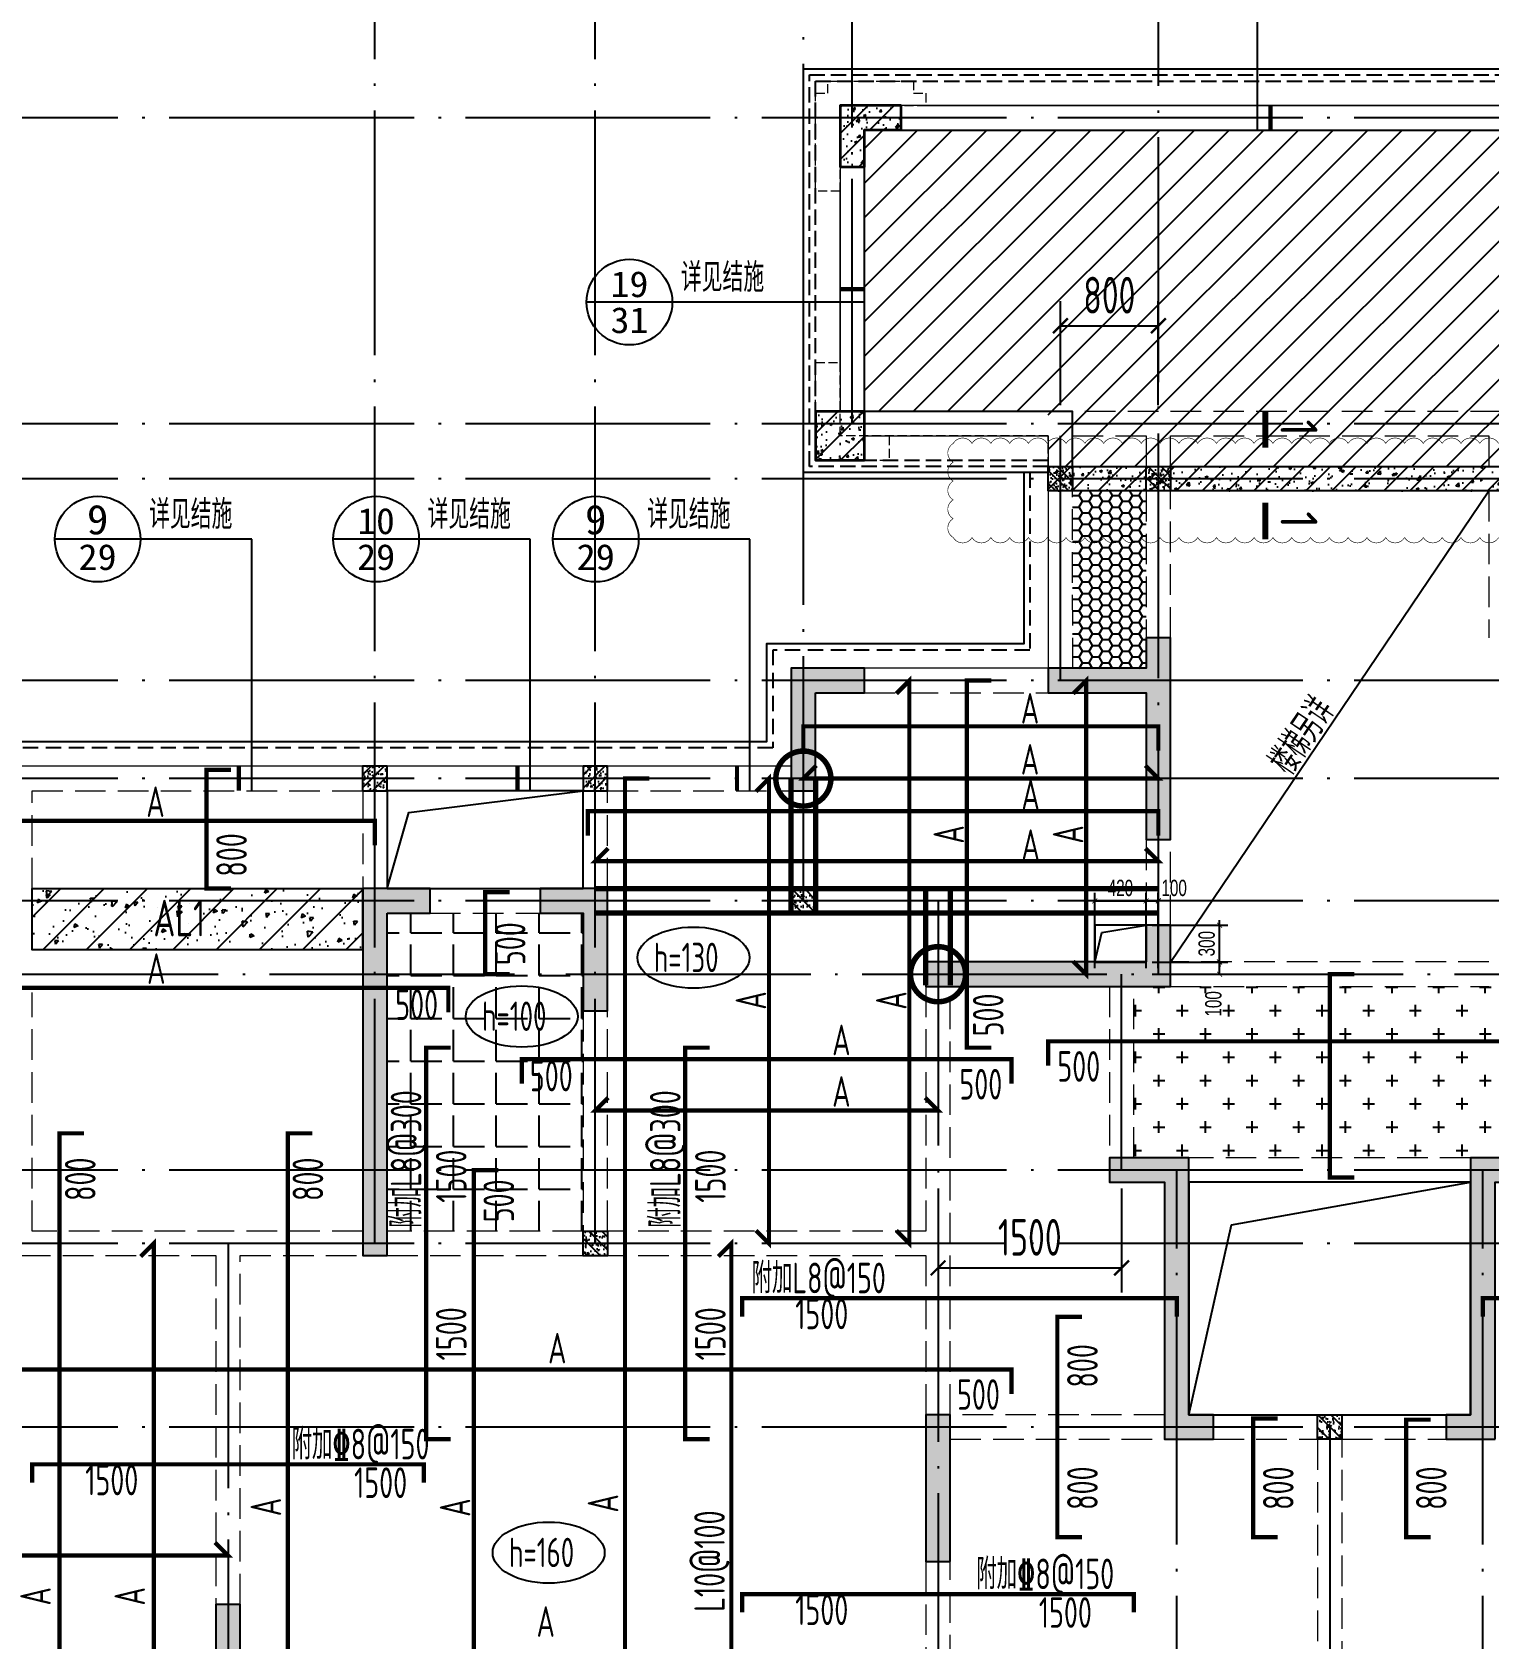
# Model space of a CAD drawing. Extents: x -668857 to 143095, y -247466 to 228182.
# Drawn here: x -212830 to -200930, y 131862 to 144994 of the extents above; entities that cross this region are included whole.
import ezdxf
from ezdxf.enums import TextEntityAlignment as Align

# ---------------------------------------------------------------- set-up
doc = ezdxf.new("R2010")
doc.units = 0
doc.header["$LTSCALE"] = 1000
for name, pattern in [('__DASH', [0.35, 0.25, -0.1]), ('DASH', [0.35, 0.25, -0.1]), ('DOTE', [2.42, 2, -0.2, 0.02, -0.2]), ('HIDDEN', [0.375, 0.25, -0.125])]:
    doc.linetypes.add(name, pattern=pattern)
doc.layers.get('0').update_dxf_attribs({"linetype": 'CONTINUOUS'})
doc.layers.get('DEFPOINTS').update_dxf_attribs({"linetype": 'CONTINUOUS'})
doc.layers.add('+公共字体', color=7, linetype='CONTINUOUS', lineweight=20)
doc.layers.add('平面-看线', color=45, linetype='CONTINUOUS', lineweight=15)
for name, color, linetype in [('A-DOTE', 10, 'DOTE'), ('BEAM', 4, 'DASH'), ('DIM_IDEN', 67, 'CONTINUOUS'), ('HATCH', 8, 'CONTINUOUS'), ('PUB_TEXT', 2, 'CONTINUOUS'), ('ROOF', 183, 'CONTINUOUS'), ('S-B板填充', 251, 'CONTINUOUS'), ('S-B板标注', 3, 'CONTINUOUS'), ('S-B板配筋', 6, 'CONTINUOUS'), ('S-B板配筋号', 7, 'CONTINUOUS'), ('S-B表格', 2, 'CONTINUOUS'), ('S-C承台编号', 6, 'CONTINUOUS'), ('S-D洞口', 4, 'CONTINUOUS'), ('S-D洞口标注', 3, 'CONTINUOUS'), ('S-L主梁线', 4, 'DASH'), ('S-Q墙填充', 252, 'CONTINUOUS'), ('S-Q墙实线', 6, 'CONTINUOUS'), ('S-Q墙标注', 3, 'CONTINUOUS'), ('S-Z柱填充', 252, 'CONTINUOUS'), ('S-Z柱实线', 6, 'CONTINUOUS'), ('S-板正筋', 2, 'CONTINUOUS'), ('S-构造柱', 212, 'CONTINUOUS'), ('TEXT', 2, 'CONTINUOUS'), ('THICK', 6, 'CONTINUOUS'), ('水平筋标注', 7, 'CONTINUOUS'), ('看线', 251, 'CONTINUOUS')]:
    doc.layers.add(name, color=color, linetype=linetype)
doc.layers.add('审图修改', color=2, linetype='CONTINUOUS', plot=False)
doc.layers.add('配箍校核', color=34, linetype='CONTINUOUS', plot=False)
doc.styles.add('_TCH_AXIS', font='COMPLEX', dxfattribs={"bigfont": 'GBCBIG'})
doc.styles.add('_TCH_LABEL', font='simhei.ttf')
doc.styles.add('TSSD_Label', font='Tssdeng.shx', dxfattribs={"width": 0.7, "bigfont": 'hztxt.shx'})
doc.styles.add('TSSD_REIN', font='tssdeng.shx', dxfattribs={"width": 0.7, "height": 300, "bigfont": 'tssdchn.shx'})
doc.styles.add('结构文字', font='zstxt.shx', dxfattribs={"width": 0.7, "bigfont": 'zshz.shx'})
doc.dimstyles.new('STRUCK', dxfattribs={"dimtxt": 400, "dimasz": 121, "dimexe": 200, "dimexo": 150, "dimgap": 115, "dimtad": 1, "dimdec": 0, "dimdsep": 46, "dimtxsty": '结构文字', "dimblk": 'ARCHTICK', "dimcen": 400, "dimclrd": 3, "dimclre": 3, "dimclrt": 7, "dimadec": 0, "dimazin": 0, "dimtfac": 1, "dimtdec": 0, "dimtix": 1, "dimtmove": 2, "dimatfit": 3, "dimldrblk": '_DIMX', "dimfxl": 0, "dimtolj": 1, "dimtzin": 0, "dimarcsym": 0})
doc.dimstyles.new('STRUCK30', dxfattribs={"dimscale": 0.33333, "dimtxt": 400, "dimasz": 121, "dimexe": 200, "dimexo": 150, "dimgap": 115, "dimtad": 1, "dimdec": 0, "dimdsep": 46, "dimtxsty": '结构文字', "dimblk": 'ARCHTICK', "dimcen": 400, "dimclrd": 3, "dimclre": 3, "dimclrt": 7, "dimadec": 0, "dimazin": 0, "dimtfac": 1, "dimtdec": 0, "dimtix": 1, "dimtmove": 2, "dimatfit": 3, "dimldrblk": '_DIMX', "dimfxl": 0, "dimtolj": 1, "dimtzin": 0, "dimarcsym": 0})

# ---------------------------------------------------------------- blocks, each defined once
blk = doc.blocks.new('20210726.16350016')
at = {"layer": 'A-DOTE'}
for p, q in [((9300, 10900), (9300, 21100)), ((11100, 10900), (11100, 21100)), ((12800, 13700), (12800, 21100)), ((13200, 17600), (13200, 21100)), ((15700, 13100.3), (15700, 21100)), ((55600, 20100), (3600, 20100)), ((55600, 17600), (3600, 17600)), ((14900, 15500), (14900, 17600)), ((55600, 17150), (3600, 17150)), ((55600, 15500), (3600, 15500)), ((55600, 14700), (3600, 14700)), ((55600, 13700), (3600, 13700)), ((13900.2, 13700), (13900, 3600)), ((3600, 13100.3), (55600, 13100.3)), ((15400, 11500), (15400, 13100)), ((55600, 11500), (3600, 11500)), ((15850, 3600), (15850, 11500)), ((18350, 3600.1), (18350, 11500)), ((55600, 10900), (3600, 10900)), ((8100, 10900), (8100, 3600)), ((55600, 9400), (3600, 9400)), ((17100, 9400), (17100, 3600))]:
    blk.add_line(p, q, dxfattribs=at)
blk = doc.blocks.new('20210729.03492876')
at = {"layer": 'ROOF', "ltscale": 0.8}
for points in [[(10500, 13200), (8500, 13200), (8500, 16500), (15700, 16500), (15700, 12900), (15100, 12900)], [(10700, 13250), (10700, 13700), (9000, 13700), (9000, 16000), (15200, 16000), (15200, 13700), (14900, 13700), (14900, 13250)]]:
    blk.add_lwpolyline(points, dxfattribs=at)
at = {"layer": 'ROOF', "linetype": '__DASH', "ltscale": 0.5}
for points in [[(10500, 13250), (8550, 13250), (8550, 16450), (15650, 16450), (15650, 12950), (15100, 12950)], [(10500, 13300), (8600, 13300), (8600, 16400), (15600, 16400), (15600, 13000), (15100, 13000)]]:
    blk.add_lwpolyline(points, dxfattribs=at)
at = {"layer": '平面-看线', "linetype": 'DASH', "ltscale": 0.3}
for points in [[(10500, 13250), (10500, 13500), (9200, 13500), (9200, 13300), (8600, 13300), (8600, 14100), (8800, 14100), (8800, 15500), (8600, 15500), (8600, 16300), (8700, 16300), (8700, 16400), (8990, 16400), (8990, 16400), (9110, 16400), (9110, 16400), (9400, 16400), (9400, 16300), (9500, 16300), (9500, 16200), (14700, 16200)], [(10500, 13250), (10500, 13500), (8800, 13500), (8800, 16200), (15400, 16200), (15400, 13500), (15100, 13500), (15100, 13250)]]:
    blk.add_lwpolyline(points, dxfattribs=at)
at = {"layer": '看线', "color": 201}
blk.add_lwpolyline([(10300, 13200), (10300, 11800), (8200, 11800), (8200, 11000), (1800, 11000), (1800, 10000), (0, 10000), (0, 1500), (2850, 1500)], dxfattribs=at)
at = {"layer": '看线', "color": 201, "linetype": 'HIDDEN', "ltscale": 0.5}
blk.add_lwpolyline([(10350, 13200), (10350, 11750), (8250, 11750), (8250, 10950), (1850, 10950), (1850, 9950), (50, 9950), (50, 1550), (2900, 1550)], dxfattribs=at)
blk = doc.blocks.new('_ArchTick')
at = {"color": 0, "linetype": 'ByBlock', "const_width": 0.15}
blk.add_lwpolyline([(-0.5, -0.5), (0.5, 0.5)], dxfattribs=at)
blk = doc.blocks.new('*D555')
at = {"layer": 'DEFPOINTS', "color": 0}
for p in [(-203730, 137694), (-203130, 137694), (-203730, 137394)]:
    blk.add_point(p, dxfattribs=at)
at = {"layer": 'S-D洞口标注', "color": 3, "lineweight": -2}
for p, q in [((-203680, 137694), (-203063, 137694)), ((-203130, 137694), (-203130, 137735)), ((-203130, 137394), (-203130, 137694)), ((-203680, 137394), (-203063, 137394)), ((-203130, 137394), (-203130, 137354))]:
    blk.add_line(p, q, dxfattribs=at)
at = {"layer": 'S-D洞口标注', "color": 3, "lineweight": -2, "xscale": 40.33293, "yscale": 40.33293, "zscale": 40.33293}
for p, rotation in [((-203130, 137694), 270), ((-203130, 137394), 90)]:
    blk.add_blockref('_ArchTick', p, dxfattribs=dict(at, rotation=rotation))
at = {"layer": 'S-D洞口标注', "color": 7, "insert": (-203235, 137544), "char_height": 133.3, "attachment_point": 5, "rotation": 90, "style": '结构文字'}
blk.add_mtext('\\A1;300', dxfattribs=at)
blk = doc.blocks.new('_DIMX')
blk.add_line((-150, 0), (150, 0))
at = {"const_width": 50}
blk.add_lwpolyline([(-70, -70), (70, 70)], dxfattribs=at)
blk = doc.blocks.new('*D556')
at = {"layer": 'DEFPOINTS', "color": 0}
for p in [(-203730, 137894), (-204150, 137294), (-203730, 137294)]:
    blk.add_point(p, dxfattribs=at)
at = {"layer": 'S-D洞口标注', "color": 3, "lineweight": -2}
for p, q in [((-204150, 137344), (-204150, 137960)), ((-204150, 137894), (-203730, 137894)), ((-203730, 137344), (-203730, 137960))]:
    blk.add_line(p, q, dxfattribs=at)
at = {"layer": 'S-D洞口标注', "color": 3, "lineweight": -2, "xscale": 40.33293, "yscale": 40.33293, "zscale": 40.33293, "rotation": 180}
blk.add_blockref('_ArchTick', (-204150, 137894), dxfattribs=at)
at = {"layer": 'S-D洞口标注', "color": 3, "lineweight": -2, "xscale": 40.33293, "yscale": 40.33293, "zscale": 40.33293}
blk.add_blockref('_ArchTick', (-203730, 137894), dxfattribs=at)
at = {"layer": 'S-D洞口标注', "color": 7, "insert": (-203940, 137999), "char_height": 133.3, "attachment_point": 5, "style": '结构文字'}
blk.add_mtext('\\A1;420', dxfattribs=at)
blk = doc.blocks.new('*D557')
at = {"layer": 'DEFPOINTS', "color": 0}
for p in [(-203630, 137894), (-203730, 137294), (-203630, 137294)]:
    blk.add_point(p, dxfattribs=at)
at = {"layer": 'S-D洞口标注', "color": 3, "lineweight": -2}
for p, q in [((-203730, 137344), (-203730, 137960)), ((-203730, 137894), (-203630, 137894)), ((-203630, 137344), (-203630, 137960))]:
    blk.add_line(p, q, dxfattribs=at)
at = {"layer": 'S-D洞口标注', "color": 3, "lineweight": -2, "xscale": 40.33293, "yscale": 40.33293, "zscale": 40.33293, "rotation": 180}
blk.add_blockref('_ArchTick', (-203730, 137894), dxfattribs=at)
at = {"layer": 'S-D洞口标注', "color": 3, "lineweight": -2, "xscale": 40.33293, "yscale": 40.33293, "zscale": 40.33293}
blk.add_blockref('_ArchTick', (-203630, 137894), dxfattribs=at)
at = {"layer": 'S-D洞口标注', "color": 7, "insert": (-203501, 137999), "char_height": 133.3, "attachment_point": 5, "style": '结构文字'}
blk.add_mtext('\\A1;100', dxfattribs=at)
blk = doc.blocks.new('*D558')
at = {"layer": 'DEFPOINTS', "color": 0}
for p in [(-203730, 137394), (-203130, 137394), (-203730, 137294)]:
    blk.add_point(p, dxfattribs=at)
at = {"layer": 'S-D洞口标注', "color": 3, "lineweight": -2}
for p, q in [((-203680, 137394), (-203063, 137394)), ((-203130, 137294), (-203130, 137394)), ((-203680, 137294), (-203063, 137294))]:
    blk.add_line(p, q, dxfattribs=at)
at = {"layer": 'S-D洞口标注', "color": 3, "lineweight": -2, "xscale": 40.33293, "yscale": 40.33293, "zscale": 40.33293}
for p, rotation in [((-203130, 137394), 90), ((-203130, 137294), 270)]:
    blk.add_blockref('_ArchTick', p, dxfattribs=dict(at, rotation=rotation))
at = {"layer": 'S-D洞口标注', "color": 7, "insert": (-203180, 137052), "char_height": 133.3, "attachment_point": 5, "rotation": 90, "style": '结构文字'}
blk.add_mtext('\\A1;100', dxfattribs=at)
blk = doc.blocks.new('20210803.22403995')
at = {"layer": '+公共字体', "color": 2, "const_width": 45}
for points in [[(-856038, -168387, 1), (-856038, -167937, 1), (-856038, -168387, -1)], [(-854938, -169986, 1), (-854938, -169536, 1), (-854938, -169986, -1)]]:
    blk.add_lwpolyline(points, format="xyb", dxfattribs=at)
blk = doc.blocks.new('20210807.15313138')
at = {"layer": 'S-Q墙填充'}
h = blk.add_hatch(color=252, dxfattribs=at)
h.dxf.hatch_style = 1
h.paths.add_polyline_path([(72216, 67840), (72216, 68190), (72016, 68190), (72016, 67940), (71216, 67940), (71216, 67740), (72016, 67740), (72016, 66540), (72216, 66540)])
h = blk.add_hatch(color=252, dxfattribs=at)
h.dxf.hatch_style = 1
h.paths.add_polyline_path([(69316, 67740), (69716, 67740), (69716, 67940), (69116, 67940), (69116, 66940), (69316, 66940)])
h = blk.add_hatch(color=252, dxfattribs=at)
h.dxf.hatch_style = 1
h.paths.add_polyline_path([(65816, 65940), (66166, 65940), (66166, 66140), (65616, 66140), (65616, 63140), (65816, 63140)])
h = blk.add_hatch(color=252, dxfattribs=at)
h.dxf.hatch_style = 1
h.paths.add_polyline_path([(67616, 66140), (67066, 66140), (67066, 65940), (67416, 65940), (67416, 65140), (67616, 65140)])
h = blk.add_hatch(color=252, dxfattribs=at)
h.dxf.hatch_style = 1
h.paths.add_polyline_path([(72216, 65340), (72216, 65840), (72016, 65840), (72016, 65540), (71816, 65540), (70216, 65540), (70216, 65340), (71816, 65340)])
h = blk.add_hatch(color=252, dxfattribs=at)
h.dxf.hatch_style = 1
h.paths.add_polyline_path([(72366, 63940), (71716, 63940), (71716, 63740), (72166, 63740), (72166, 63240), (72166, 61640), (72566, 61640), (72566, 61840), (72366, 61840), (72366, 63240)])
h = blk.add_hatch(color=252, dxfattribs=at)
h.dxf.hatch_style = 1
h.paths.add_polyline_path([(74866, 61640), (74866, 63240), (74866, 63740), (75316, 63740), (75316, 63940), (74666, 63940), (74666, 63240), (74666, 61840), (74466, 61840), (74466, 61640)])
h = blk.add_hatch(color=252, dxfattribs=at)
h.dxf.hatch_style = 1
h.paths.add_polyline_path([(70416, 60640), (70416, 61840), (70216, 61840), (70216, 60640)])
h = blk.add_hatch(color=252, dxfattribs=at)
h.dxf.hatch_style = 1
h.paths.add_polyline_path([(64616, 60290), (64416, 60290), (64416, 58840), (63716, 58840), (63616, 58840), (63616, 58640), (63716, 58640), (64616, 58640)])
at = {"layer": 'S-Z柱填充'}
h = blk.add_hatch(dxfattribs=at)
h.set_pattern_fill('ARMORED', color=256, scale=30, style=0)
h.set_pattern_definition([(50, (46738.58, -83346.06), (215.17805, -18.82564), [22.5, -247.5]), (355, (46738.58, -83346.06), (-41.6254, 225.65764), [18, -198]), (100.4514, (46756.5, -83347.63), (173.55281, 206.83186), [19.12206, -210.34263]), (46.1842, (46738.58, -83286.06), (320.1723, -49.6557), [33.75, -371.25]), (96.6356, (46765.26, -83290.2), (280.3988, 292.23536), [28.6831, -315.5139]), (351.1842, (46738.58, -83286.06), (280.3986, 292.2356), [27, -297]), (21, (46768.58, -83301.06), (179.07212, -120.78567), [22.5, -247.5]), (326, (46768.58, -83301.06), (72.9946, 217.545), [18, -198]), (71.4514, (46783.5, -83311.13), (252.0668, 96.75915), [19.12206, -210.34263]), (37.5, (46738.58, -83346.06), (3.647957, 99.868156), [0, -195.6, 0, -201, 0, -198.75]), (7.5, (46738.58, -83346.06), (78.92086, 118.32351), [0, -114.6, 0, -191.1, 0, -75.75]), (327.5, (46671.68, -83346.06), (160.14673, -6.76646), [0, -75, 0, -234, 0, -310.5]), (317.5, (46641.68, -83346.06), (174.95585, 30.0315), [0, -97.5, 0, -155.4, 0, -220.5]), (45, (46738.58, -83346.06), (-106.06602, 106.06602), [])])
h.paths.add_polyline_path([(70016, 72540), (69516, 72540), (69516, 72040), (69716, 72040), (69716, 72340), (70016, 72340)])
h = blk.add_hatch(dxfattribs=at)
h.set_pattern_fill('ARMORED', color=256, scale=30, style=0)
h.set_pattern_definition([(50, (-310092.94, 38050.78), (215.178055, -18.82564), [22.5, -247.5]), (355, (-310092.94, 38050.78), (-41.6254, 225.65764), [18, -198]), (100.4514, (-310075.01, 38049.2), (173.55281, 206.83186), [19.12206, -210.34263]), (46.1842, (-310092.94, 38110.78), (320.17231, -49.6557), [33.75, -371.25]), (96.6356, (-310066.26, 38106.64), (280.3988, 292.23536), [28.6831, -315.5139]), (351.1842, (-310092.94, 38110.78), (280.39858, 292.23558), [27, -297]), (21, (-310062.94, 38095.78), (179.072116, -120.78567), [22.5, -247.5]), (326, (-310062.94, 38095.78), (72.9946, 217.54501), [18, -198]), (71.4514, (-310048.02, 38085.71), (252.06679, 96.75915), [19.12206, -210.34263]), (37.5, (-310092.945, 38050.78), (3.647957, 99.868156), [0, -195.6, 0, -201, 0, -198.75]), (7.5, (-310092.94, 38050.78), (78.92086, 118.323514), [0, -114.6, 0, -191.1, 0, -75.75]), (327.5, (-310159.845, 38050.78), (160.146731, -6.766462), [0, -75, 0, -234, 0, -310.5]), (317.5, (-310189.84, 38050.78), (174.95585, 30.031495), [0, -97.5, 0, -155.4, 0, -220.5]), (45, (-310092.94, 38050.78), (-106.06602, 106.06602), [])])
h.paths.add_polyline_path([(69716, 70040), (69316, 70040), (69316, 69640), (69716, 69640)])
at = {"layer": 'S-D洞口', "color": 5}
for points in [[(65816, 66140), (67416, 66140), (67416, 66940), (65816, 66940), (65816, 66140), (65993, 66762), (67416, 66940)], [(72366, 61840), (74666, 61840), (74666, 63740), (72366, 63740), (72366, 61840), (72712, 63393), (74666, 63740)]]:
    blk.add_lwpolyline(points, dxfattribs=at)
at = {"layer": 'S-L主梁线', "linetype": 'ByBlock', "lineweight": 18}
for p, q in [((75716, 72540), (70016, 72540)), ((69516, 72040), (69516, 70040)), ((69716, 69840), (71215, 69840)), ((71215, 69840), (71216, 67940)), ((72016, 69590), (71415, 69589)), ((74815, 69590), (72216, 69590)), ((71216, 67940), (69716, 67940)), ((65716, 67140), (62716, 67140)), ((67516, 67140), (65716, 67140)), ((69116, 67140), (67516, 67140)), ((65816, 66940), (67416, 66940)), ((65816, 66140), (65816, 66940)), ((67416, 66940), (67416, 66140)), ((67066, 66140), (66166, 66140)), ((72366, 63740), (74666, 63740)), ((73516, 61840), (72566, 61840)), ((74466, 61840), (73516, 61840))]:
    blk.add_line(p, q, dxfattribs=at)
at = {"layer": 'S-L主梁线', "linetype": 'DASH', "lineweight": 18}
for p, q in [((70016, 72340), (75716, 72340)), ((69716, 70040), (69716, 72040)), ((71315, 70040), (69716, 70040)), ((72116, 70040), (71315, 70040)), ((74915, 70040), (72116, 70040)), ((71415, 69589), (71415, 69840)), ((71415, 69840), (72016, 69840)), ((72016, 69840), (72016, 69590)), ((72216, 69590), (72216, 69840)), ((72216, 69840), (74815, 69840)), ((74815, 69840), (74815, 69590)), ((71415, 69389), (72016, 69390)), ((71416, 67940), (71415, 69389)), ((72016, 69390), (72016, 68190)), ((72216, 68190), (72216, 69390)), ((72216, 69390), (74815, 69390)), ((74815, 69390), (74816, 68190)), ((69716, 67740), (71216, 67740)), ((62916, 66940), (65616, 66940)), ((62916, 66140), (62916, 66940)), ((65616, 66940), (65616, 66140)), ((67616, 66940), (69116, 66940)), ((67616, 66140), (67616, 66940)), ((72016, 66540), (72016, 65840)), ((72216, 65840), (72216, 66540)), ((66166, 65940), (67066, 65940)), ((74816, 65540), (72216, 65540)), ((62916, 63340), (62916, 65290)), ((70216, 65340), (70216, 63340)), ((70416, 63240), (70416, 65340)), ((71716, 65340), (71716, 63940)), ((71916, 63940), (71916, 65340)), ((72216, 65340), (74816, 65340)), ((67416, 65140), (67416, 63340)), ((67616, 63340), (67616, 65140)), ((74666, 63940), (72366, 63940)), ((64516, 63340), (62916, 63340)), ((65616, 63340), (64516, 63340)), ((67416, 63340), (65816, 63340)), ((70216, 63340), (67616, 63340)), ((70416, 61840), (70416, 63240)), ((62816, 63140), (64416, 63140)), ((64416, 63140), (64416, 60290)), ((64616, 63140), (65616, 63140)), ((64616, 60290), (64616, 63140)), ((65816, 63140), (67516, 63140)), ((67516, 63140), (70216, 63140)), ((70216, 63140), (70216, 61840)), ((72166, 61840), (70416, 61840)), ((70416, 61640), (72166, 61640)), ((72566, 61640), (73416, 61640)), ((73416, 61640), (73416, 57640)), ((73616, 57640), (73616, 61640)), ((73616, 61640), (74466, 61640)), ((70216, 60640), (70216, 59090)), ((70416, 59090), (70416, 60640))]:
    blk.add_line(p, q, dxfattribs=at)
at = {"layer": 'S-Q墙实线'}
for points in [[(72216, 67840), (72216, 68190), (72016, 68190), (72016, 67940), (71216, 67940), (71216, 67740), (72016, 67740), (72016, 66540), (72216, 66540), (72216, 67840)], [(63716, 58840), (63616, 58840), (63616, 58640), (63716, 58640), (64616, 58640), (64616, 60290), (64416, 60290), (64416, 58840), (63716, 58840)]]:
    blk.add_lwpolyline(points, dxfattribs=at)
for points in [[(69316, 67740), (69716, 67740), (69716, 67940), (69116, 67940), (69116, 66940), (69316, 66940)], [(65816, 65940), (66166, 65940), (66166, 66140), (65616, 66140), (65616, 63140), (65816, 63140)], [(67616, 66140), (67066, 66140), (67066, 65940), (67416, 65940), (67416, 65140), (67616, 65140)], [(72216, 65340), (72216, 65840), (72016, 65840), (72016, 65540), (71816, 65540), (70216, 65540), (70216, 65340), (71816, 65340)], [(72366, 63940), (71716, 63940), (71716, 63740), (72166, 63740), (72166, 63240), (72166, 61640), (72566, 61640), (72566, 61840), (72366, 61840), (72366, 63240)], [(74866, 61640), (74866, 63240), (74866, 63740), (75316, 63740), (75316, 63940), (74666, 63940), (74666, 63240), (74666, 61840), (74466, 61840), (74466, 61640)], [(70416, 60640), (70416, 61840), (70216, 61840), (70216, 60640)]]:
    blk.add_lwpolyline(points, close=True, dxfattribs=at)
at = {"layer": 'S-Z柱实线', "lineweight": 35}
blk.add_lwpolyline([(70016, 72540), (69516, 72540), (69516, 72040), (69716, 72040), (69716, 72340), (70016, 72340), (70016, 72540)], dxfattribs=at)
blk.add_lwpolyline([(69716, 70040), (69316, 70040), (69316, 69640), (69716, 69640)], close=True, dxfattribs=at)
blk = doc.blocks.new('20210730.02141516')
at = {"layer": 'S-构造柱'}
h = blk.add_hatch(dxfattribs=at)
h.set_pattern_fill('ARMORED', color=256, scale=15, angle=-90, style=0)
h.set_pattern_definition([(320, (-154189.41, 3278673.45), (-9.4128202, -107.5890274), [11.25, -123.75]), (265, (-154189.41, 3278673.45), (112.82882, 20.8127), [9, -99]), (10.4514, (-154190.19, 3278664.49), (103.4159313, -86.7764073), [9.5610285, -105.1713168]), (316.1842, (-154159.41, 3278673.45), (-24.827852, -160.0861573), [16.875, -185.625]), (6.6356, (-154161.48, 3278660.11), (146.117681, -140.199406), [14.341543, -157.75695]), (261.1842, (-154159.41, 3278673.45), (146.11779, -140.199292), [13.5, -148.5]), (291, (-154166.91, 3278658.45), (-60.3928336, -89.5360578), [11.25, -123.75]), (236, (-154166.91, 3278658.45), (108.7725068, -36.4972998), [9, -99]), (341.4514, (-154171.94, 3278650.99), (48.3795745, -126.0333943), [9.5610285, -105.1713168]), (307.5, (-154189.41, 3278673.454), (49.93407807, -1.8239783), [0, -97.8, 0, -100.5, 0, -99.375]), (277.5, (-154189.41, 3278673.454), (59.1617568, -39.4604306), [0, -57.3, 0, -95.55, 0, -37.875]), (237.5, (-154189.41, 3278706.904), (-3.38323076, -80.07336543), [0, -37.5, 0, -117, 0, -155.25]), (227.5, (-154189.41, 3278721.904), (15.0157473, -87.4779254), [0, -48.75, 0, -77.7, 0, -110.25]), (315, (-154189.41, 3278673.454), (53.0330086, 53.0330086), [])])
h.paths.add_polyline_path([(200, 200), (200, 0), (0, 0), (0, 200)])
blk.add_lwpolyline([(200, 200), (200, 0), (0, 0), (0, 200)], close=True, dxfattribs=at)
blk = doc.blocks.new('20210809.18285270')
at = {"layer": 'ROOF', "rotation": 359.9999999538236}
for p in [(10300, 12550), (11100, 12550), (8200, 9100)]:
    blk.add_blockref('20210730.02141516', p, dxfattribs=at)
at = {"layer": 'ROOF', "xscale": -1}
for p in [(4900, 10100), (6700, 10100)]:
    blk.add_blockref('20210730.02141516', p, dxfattribs=at)
at = {"layer": 'ROOF'}
for p in [(6500, 6300), (12500, 4800)]:
    blk.add_blockref('20210730.02141516', p, dxfattribs=at)
blk = doc.blocks.new('*D470')
at = {"layer": 'DEFPOINTS', "color": 0}
for p in [(-205458, -4859), (-203959, -4859), (-203959, -5659)]:
    blk.add_point(p, dxfattribs=at)
at = {"layer": 'S-Q墙标注', "color": 3, "lineweight": -2}
for p, q in [((-205458, -5009), (-205458, -5859)), ((-203959, -5009), (-203959, -5859)), ((-205458, -5659), (-203959, -5659))]:
    blk.add_line(p, q, dxfattribs=at)
at = {"layer": 'S-Q墙标注', "color": 3, "lineweight": -2, "xscale": 121, "yscale": 121, "zscale": 121, "rotation": 180}
blk.add_blockref('_ArchTick', (-205458, -5659), dxfattribs=at)
at = {"layer": 'S-Q墙标注', "color": 3, "lineweight": -2, "xscale": 121, "yscale": 121, "zscale": 121}
blk.add_blockref('_ArchTick', (-203959, -5659), dxfattribs=at)
at = {"layer": 'S-Q墙标注', "color": 7, "insert": (-204709, -5409), "char_height": 300, "attachment_point": 5, "style": 'TSSD_REIN'}
blk.add_mtext('\\A1;1500', dxfattribs=at)
blk = doc.blocks.new('*D603')
at = {"layer": 'DEFPOINTS', "color": 0}
for p in [(-203630, 142594), (-204430, 141794), (-203630, 141794)]:
    blk.add_point(p, dxfattribs=at)
at = {"layer": 'S-Q墙标注', "color": 3, "lineweight": -2}
for p, q in [((-204430, 141944), (-204430, 142794)), ((-203630, 141944), (-203630, 142794)), ((-204430, 142594), (-203630, 142594))]:
    blk.add_line(p, q, dxfattribs=at)
at = {"layer": 'S-Q墙标注', "color": 3, "lineweight": -2, "xscale": 121, "yscale": 121, "zscale": 121, "rotation": 180}
blk.add_blockref('_ArchTick', (-204430, 142594), dxfattribs=at)
at = {"layer": 'S-Q墙标注', "color": 3, "lineweight": -2, "xscale": 121, "yscale": 121, "zscale": 121}
blk.add_blockref('_ArchTick', (-203630, 142594), dxfattribs=at)
at = {"layer": 'S-Q墙标注', "color": 7, "insert": (-204030, 142844), "char_height": 300, "attachment_point": 5, "style": 'TSSD_REIN'}
blk.add_mtext('\\A1;800', dxfattribs=at)
blk = doc.blocks.new('20210810.07371259')
at = {"layer": 'DIM_IDEN'}
for p, q in [((14226, 17505), (14226, 18952)), ((9445, 16098), (8745, 16098)), ((10290, 16098), (9445, 16098)), ((11016, 16098), (10290, 16098)), ((5101, 14161), (4401, 14161)), ((6010, 14161), (5101, 14161)), ((6010, 12105), (6010, 14161)), ((7376, 14161), (6676, 14161)), ((8285, 14161), (7376, 14161)), ((8285, 12105), (8285, 14161)), ((9170, 14161), (8470, 14161)), ((10079, 14161), (9170, 14161)), ((10079, 12105), (10079, 14161))]:
    blk.add_line(p, q, dxfattribs=at)
at = {"layer": 'DIM_IDEN', "const_width": 35}
for points in [[(14331, 17505), (14331, 17705)], [(11016, 16203), (10816, 16203)], [(5905, 12105), (5905, 12305)], [(8180, 12105), (8180, 12305)], [(9974, 12105), (9974, 12305)]]:
    blk.add_lwpolyline(points, dxfattribs=at)
at = {"layer": 'DIM_IDEN'}
for centre in [(9095, 16098), (4751, 14161), (7026, 14161), (8820, 14161)]:
    blk.add_circle(centre, 350, dxfattribs=at)
at = {"layer": 'PUB_TEXT', "style": '_TCH_AXIS'}
for p in [(9515, 16182), (5171, 14245), (7446, 14245), (9240, 14245)]:
    blk.add_text('详见结施', height=236.3, dxfattribs=at).set_placement(p)
at = {"layer": 'PUB_TEXT', "style": '_TCH_LABEL'}
for s, height, width, p, p2 in [('19', 212.3, 1.011364, (8941, 16139), (9250, 16139)), ('31', 212.3, 1.011364, (8941, 15845), (9250, 15845)), ('9', 242, 1.011364, (4663, 14200), (4839, 14200)), ('10', 213.8, 0.988889, (6874, 14202), (7178, 14202)), ('9', 242, 1.011364, (8732, 14200), (8908, 14200)), ('29', 211.6, 1.022989, (4595, 13909), (4906, 13909)), ('29', 211.6, 1.022989, (6870, 13909), (7182, 13909)), ('29', 211.6, 1.022989, (8664, 13909), (8976, 13909))]:
    blk.add_text(s, height=height, dxfattribs=dict(at, width=width)).set_placement(p, p2, align=Align.FIT)
blk = doc.blocks.new('20210810.19092027')
at = {"layer": 'S-Q墙标注'}
dim = blk.add_linear_dim(base=(96017.8, 61274), p1=(94518, 62074), p2=(96017.8, 62074), dimstyle='STRUCK', override={"dimtxt": 300, "dimgap": 100, "dimtxsty": 'TSSD_REIN'}, dxfattribs=at)
dim.commit()
dim.dimension.update_dxf_attribs({"geometry": '*D470', "text_midpoint": (95267.9, 61524), "insert": (299976.5, 66933)})

msp = doc.modelspace()

# ---------------------------------------------------------------- hatches: boundary and pattern name
at = {"layer": 'BEAM', "linetype": 'ByBlock'}
h = msp.add_hatch(dxfattribs=at)
h.set_pattern_fill('ARMORED', color=252, scale=50, angle=180, style=0)
h.set_pattern_definition([(230, (-430601.02, 2051915.24), (-358.63009, 31.376067), [37.5, -412.5]), (175, (-430601.02, 2051915.24), (69.37567, -376.09607), [30, -330]), (280.4514, (-430630.9, 2051917.85), (-289.25469, -344.71977), [31.870095, -350.571056]), (226.1842, (-430601.02, 2051815.24), (-533.62052, 82.75951), [56.25, -618.75]), (276.6356, (-430645.5, 2051822.13), (-467.33135, -487.05894), [47.80514, -525.8565]), (171.1842, (-430601, 2051815.24), (-467.33097, -487.0593), [45, -495]), (201, (-430651.02, 2051840.24), (-298.453526, 201.309445), [37.5, -412.5]), (146, (-430651.02, 2051840.24), (-121.657666, -362.57502), [30, -330]), (251.4514, (-430675.9, 2051857), (-420.111314, -161.26525), [31.870095, -350.571056]), (217.5, (-430601.02, 2051915.24), (-6.079928, -166.446927), [0, -326, 0, -335, 0, -331.25]), (187.5, (-430601.02, 2051915.24), (-131.534769, -197.205856), [0, -191, 0, -318.5, 0, -126.25]), (147.5, (-430489.52, 2051915.24), (-266.911218, 11.277436), [0, -125, 0, -390, 0, -517.5]), (137.5, (-430439.52, 2051915.24), (-291.593085, -50.05249), [0, -162.5, 0, -259, 0, -367.5]), (225, (-430601.02, 2051915.24), (176.776695, -176.776695), [])])
h.paths.add_polyline_path([(-210129.89, 137493.93), (-212829.89, 137493.93), (-212829.89, 137993.93), (-210129.89, 137993.93)])
at = {"layer": 'HATCH'}
h = msp.add_hatch(dxfattribs=at)
h.set_pattern_fill('ARMORED', color=252, scale=30, style=0)
h.set_pattern_definition([(50, (-76769, -144636.7), (215.17805, -18.82564), [22.5, -247.5]), (355, (-76769, -144636.7), (-41.6254, 225.65764), [18, -198]), (100.4514, (-76751.07, -144638.27), (173.55281, 206.83186), [19.12206, -210.34263]), (46.1842, (-76769, -144576.7), (320.17231, -49.6557), [33.75, -371.25]), (96.6356, (-76742.32, -144580.84), (280.3988, 292.23536), [28.6831, -315.5139]), (351.1842, (-76769, -144576.7), (280.3986, 292.23558), [27, -297]), (21, (-76739, -144591.7), (179.07212, -120.78567), [22.5, -247.5]), (326, (-76739, -144591.7), (72.9946, 217.54501), [18, -198]), (71.4514, (-76724.08, -144601.77), (252.06679, 96.75915), [19.12206, -210.34263]), (37.5, (-76769, -144636.7), (3.647957, 99.868156), [0, -195.6, 0, -201, 0, -198.75]), (7.5, (-76769, -144636.7), (78.92086, 118.323514), [0, -114.6, 0, -191.1, 0, -75.75]), (327.5, (-76835.9, -144636.7), (160.14673, -6.766462), [0, -75, 0, -234, 0, -310.5]), (317.5, (-76865.9, -144636.7), (174.95585, 30.031495), [0, -97.5, 0, -155.4, 0, -220.5]), (45, (-76769, -144636.7), (-106.06602, 106.06602), [])])
h.paths.add_polyline_path([(-204530.29, 141443.81), (-199930.12, 141443.82), (-199930.12, 141243.91), (-204530.29, 141243.9)])
at = {"layer": 'S-B板填充'}
h = msp.add_hatch(dxfattribs=at)
h.set_pattern_fill('METAL', color=256, scale=50, style=0)
h.set_pattern_definition([(45, (-116995.96, -10449.93), (-141.42136, 141.42136), [])])
edge = h.paths.add_edge_path()
edge.add_line((-204529.9, 141443.82), (-199829.9, 141444.05))
edge.add_line((-199829.9, 141444.05), (-199829.9, 141894.07))
edge.add_line((-199829.9, 141894.07), (-199829.9, 142093.93))
edge.add_line((-199829.9, 142093.93), (-199829.91, 144193.93))
edge.add_line((-199829.91, 144193.93), (-206029.89, 144193.93))
edge.add_line((-206029.89, 144193.93), (-206029.9, 141893.94))
edge.add_line((-206029.9, 141893.94), (-204529.92, 141893.93))
edge.add_line((-204529.92, 141893.93), (-204529.9, 141443.93))
at = {"layer": 'S-B板填充', "linetype": 'ByBlock'}
h = msp.add_hatch(dxfattribs=at)
h.set_pattern_fill('HONEY', color=252, scale=17.142857, style=0)
h.set_pattern_definition([(0, (-148651.28, -42342.47), (81.642857, 47.136514), [54.42857, -108.857143]), (120, (-148651.28, -42342.47), (-81.642847, 47.136531), [54.42857, -108.857143]), (60, (-148651.28, -42342.47), (1e-05, 94.273045), [-108.857143, 54.42857])])
h.paths.add_polyline_path([(-204330.04, 139793.93), (-203729.9, 139793.93), (-203729.9, 141243.92), (-204329.9, 141243.84)])
at = {"layer": 'S-B板填充'}
h = msp.add_hatch(dxfattribs=at)
h.set_pattern_fill('ANGLE', color=252, scale=50, style=0)
h.set_pattern_definition([(0, (-112295.96, -10449.93), (0, 349.25), [254, -95.25]), (90, (-112295.96, -10449.93), (-349.25, 2e-14), [254, -95.25])])
h.paths.add_polyline_path([(-209929.9, 137793.93), (-208329.89, 137793.93), (-208329.89, 135193.94), (-209929.9, 135193.94)])
h = msp.add_hatch(dxfattribs=at)
h.set_pattern_fill('CROSS', color=252, scale=30, style=0)
h.set_pattern_definition([(0, (-116995.96, -10449.93), (190.5, 190.5), [95.25, -285.75]), (90, (-116948.34, -10497.56), (-190.5, 190.5), [95.25, -285.75])])
h.paths.add_polyline_path([(-203829.97, 137194.2), (-200630.03, 137194.2), (-200630.03, 135793.93), (-203829.97, 135793.93)])

# ---------------------------------------------------------------- linework, layer by layer
at = {"layer": 'BEAM', "linetype": 'ByBlock'}
msp.add_lwpolyline([(-210129.89, 137493.93), (-212829.89, 137493.93), (-212829.89, 137993.93), (-210129.89, 137993.93)], close=True, dxfattribs=at)
at = {"layer": 'S-B板标注'}
for centre in [(-207427.22, 137429.85), (-208830.41, 136949.07), (-208610.33, 132566.89)]:
    msp.add_ellipse(centre, major_axis=(-457.33, 0), ratio=0.54724159, dxfattribs=at)
at = {"layer": 'S-B板配筋', "lineweight": 35, "const_width": 35}
for points in [[(-205769.95, 135200), (-205663.89, 135093.93), (-205663.89, 139693.93), (-205769.95, 139587.87)], [(-204325.74, 137400.27), (-204219.68, 137294.2), (-204219.68, 139693.93), (-204325.74, 139587.87)], [(-204994.71, 136694.2), (-205194.71, 136694.2), (-205194.71, 139693.93), (-204994.71, 139693.93)], [(-206529.91, 139120.32), (-206529.91, 139320.32), (-203629.91, 139320.32), (-203629.91, 139120.32)], [(-211205.99, 137993.93), (-211405.99, 137993.93), (-211405.99, 138963.93), (-211205.99, 138963.93)], [(-206916.74, 135200), (-206810.67, 135093.93), (-206810.67, 138893.93), (-206916.74, 138787.87)], [(-206423.85, 139000), (-206529.91, 138893.93), (-203629.91, 138893.93), (-203735.98, 139000)], [(-207786.85, 128794.1), (-207986.85, 128794.1), (-207986.85, 138893.93), (-207786.85, 138893.93)], [(-212929.9, 138347.38), (-212929.9, 138547.38), (-210029.91, 138547.41), (-210029.91, 138347.41)], [(-208289.89, 138427.29), (-208289.89, 138627.29), (-203629.9, 138627.29), (-203629.9, 138427.29)], [(-208123.84, 138323.3), (-208229.9, 138217.24), (-203629.91, 138217.23), (-203735.98, 138323.29)], [(-208929.89, 137293.93), (-209129.89, 137293.93), (-209129.89, 137963.93), (-208929.89, 137963.93)], [(-202029.9, 135633.93), (-202229.9, 135633.93), (-202229.9, 137294.2), (-202029.9, 137294.2)], [(-214729.91, 136983.59), (-214729.91, 137183.59), (-209429.89, 137183.59), (-209429.89, 136983.59)], [(-209411.63, 133493.94), (-209611.63, 133493.94), (-209611.63, 136693.94), (-209411.63, 136693.94)], [(-207294.28, 133493.94), (-207494.28, 133493.94), (-207494.28, 136693.94), (-207294.28, 136693.94)], [(-204529.97, 136545.9), (-204529.97, 136745.9), (-199930.03, 136745.9), (-199930.03, 136545.9)], [(-208829.89, 136400.33), (-208829.89, 136600.33), (-204829.9, 136600.34), (-204829.9, 136400.34)], [(-208123.84, 136285.56), (-208229.9, 136179.49), (-205429.73, 136179.49), (-205535.8, 136285.56)], [(-212406.83, 130593.93), (-212606.83, 130593.93), (-212606.83, 135993.94), (-212406.83, 135993.94)], [(-210541.06, 128794.1), (-210741.06, 128794.1), (-210741.06, 135993.94), (-210541.06, 135993.94)], [(-209022.56, 128794.1), (-209222.56, 128794.1), (-209222.56, 135693.94), (-209022.56, 135693.94)], [(-211942.66, 130700), (-211836.59, 130593.93), (-211836.59, 135093.93), (-211942.66, 134987.87)], [(-207224.26, 128900.16), (-207118.2, 128794.1), (-207118.2, 135093.94), (-207224.26, 134987.87)], [(-207029.9, 134496.27), (-207029.9, 134646.27), (-203479.9, 134646.27), (-203479.9, 134496.27)], [(-197429.88, 134496.27), (-197429.88, 134646.27), (-200979.88, 134646.27), (-200979.88, 134496.27)], [(-204254.9, 132693.93), (-204454.9, 132693.93), (-204454.9, 134493.93), (-204254.9, 134493.93)], [(-204829.89, 133864.28), (-204829.89, 134064.28), (-214729.9, 134064.28), (-214729.9, 133864.28)], [(-202654.9, 132693.93), (-202854.9, 132693.93), (-202854.9, 133663.93), (-202654.9, 133663.93)], [(-201404.9, 132693.93), (-201604.9, 132693.93), (-201604.9, 133653.93), (-201404.9, 133653.93)], [(-212829.9, 133138.88), (-212829.9, 133288.88), (-209629.9, 133288.88), (-209629.9, 133138.88)], [(-214623.84, 132649.54), (-214729.9, 132543.47), (-211229.9, 132543.47), (-211335.97, 132649.54)], [(-207029.81, 132077.96), (-207029.81, 132227.96), (-203829.81, 132227.96), (-203829.81, 132077.96)]]:
    msp.add_lwpolyline(points, dxfattribs=at)
at = {"layer": 'S-B板配筋号', "color": 1}
msp.add_lwpolyline([(-203529.9, 137394.2), (-200930.39, 141243.93)], dxfattribs=at)
at = {"layer": 'S-B表格'}
msp.add_lwpolyline([(-204530.29, 141443.81), (-199930.12, 141443.82), (-199930.12, 141243.91), (-204530.29, 141243.9)], close=True, dxfattribs=at)
at = {"layer": 'S-D洞口', "color": 5}
for points in [[(-209929.89, 137993.93), (-208329.89, 137993.93), (-208329.89, 138793.93), (-209929.89, 138793.93), (-209929.89, 137993.93), (-209752.11, 138616.16), (-208329.89, 138793.93)], [(-204149.9, 137394.2), (-203729.9, 137394.2), (-203729.9, 137694.2), (-204149.9, 137694.2), (-204149.9, 137394.2), (-204091.57, 137635.87), (-203729.9, 137694.2)], [(-203379.9, 133693.93), (-201079.9, 133693.93), (-201079.9, 135593.93), (-203379.9, 135593.93), (-203379.9, 133693.93), (-203033.08, 135247.11), (-201079.9, 135593.93)]]:
    msp.add_lwpolyline(points, dxfattribs=at)
at = {"layer": 'S-板正筋', "color": 5, "linetype": 'DASH', "const_width": 42.86}
for points in [[(-206629.9, 138893.93), (-206629.9, 137793.93)], [(-206429.9, 138893.93), (-206429.9, 137793.93)], [(-203629.89, 137993.93), (-208229.9, 137993.93)], [(-205529.9, 137203.48), (-205529.9, 137993.93)], [(-205329.89, 137203.48), (-205329.89, 137993.93)], [(-203629.89, 137793.93), (-208229.9, 137793.93)]]:
    msp.add_lwpolyline(points, dxfattribs=at)
at = {"layer": 'THICK', "const_width": 50}
for points in [[(-202755.92, 141599.05), (-202755.92, 141899.05)], [(-202755.92, 141148.45), (-202755.92, 140848.45)]]:
    msp.add_lwpolyline(points, dxfattribs=at)
at = {"layer": '审图修改', "const_width": 5}
for points in [[(-200850.29, 140863.98, -0.57735027), (-201003.92, 140863.98, -0.57735027), (-201157.55, 140863.98, -0.57735027), (-201311.18, 140863.98, -0.57735027), (-201464.8, 140863.98, -0.57735027), (-201618.43, 140863.98, -0.57735027), (-201772.06, 140863.98, -0.57735027), (-201925.69, 140863.98, -0.57735027), (-202079.32, 140863.98, -0.57735027), (-202232.95, 140863.98, -0.57735027), (-202386.57, 140863.98, -0.57735027), (-202540.2, 140863.98, -0.57735027), (-202693.83, 140863.98, -0.57735027), (-202847.46, 140863.98, -0.57735027), (-203001.09, 140863.98, -0.57735027), (-203154.71, 140863.98, -0.57735027), (-203308.34, 140863.98, -0.57735027), (-203461.97, 140863.98, -0.57735027), (-203615.6, 140863.98, -0.57735027), (-203769.23, 140863.98, -0.57735027), (-203922.85, 140863.98, -0.57735027), (-204076.48, 140863.98, -0.57735027), (-204230.11, 140863.98, -0.57735027), (-204383.74, 140863.98, -0.57735027), (-204537.37, 140863.98, -0.57735027), (-204690.99, 140863.98, -0.57735027), (-204844.62, 140863.98, -0.57735027), (-204998.25, 140863.98, -0.57735027), (-205151.88, 140863.98, -0.57735027), (-205305.51, 140863.98, -0.57735027), (-205305.51, 141017.61, -0.57735027), (-205305.51, 141171.24, -0.57735027), (-205305.51, 141324.87, -0.57735027), (-205305.51, 141478.5, -0.57735027), (-205305.51, 141632.12, -0.57735027), (-205305.51, 141632.12, -0.57735027)], [(-205305.51, 141632.12, -0.57735027), (-205151.88, 141632.12, -0.57735027), (-204998.25, 141632.12, -0.57735027), (-204844.62, 141632.12, -0.57735027), (-204690.99, 141632.12, -0.57735027), (-204537.37, 141632.12, -0.57735027), (-204383.74, 141632.12, -0.57735027), (-204230.11, 141632.12, -0.57735027), (-204076.48, 141632.12, -0.57735027), (-203922.85, 141632.12, -0.57735027), (-203769.23, 141632.12, -0.57735027), (-203615.6, 141632.12, -0.57735027), (-203461.97, 141632.12, -0.57735027), (-203308.34, 141632.12, -0.57735027), (-203154.71, 141632.12, -0.57735027), (-203001.09, 141632.12, -0.57735027), (-202847.46, 141632.12, -0.57735027), (-202693.83, 141632.12, -0.57735027), (-202540.2, 141632.12, -0.57735027), (-202386.57, 141632.12, -0.57735027), (-202232.95, 141632.12, -0.57735027), (-202079.32, 141632.12, -0.57735027), (-201925.69, 141632.12, -0.57735027), (-201772.06, 141632.12, -0.57735027), (-201618.43, 141632.12, -0.57735027), (-201464.8, 141632.12, -0.57735027), (-201311.18, 141632.12, -0.57735027), (-201157.55, 141632.12, -0.57735027), (-201003.92, 141632.12, -0.57735027), (-200850.29, 141632.12, -0.57735027)]]:
    msp.add_lwpolyline(points, format="xyb", dxfattribs=at)

# ---------------------------------------------------------------- block references
msp.add_blockref('20210729.03492876', (-215029.9, 128193.93))
at = {"layer": 'A-DOTE'}
msp.add_blockref('20210726.16350016', (-219329.9, 124193.89), dxfattribs=at)
at = {"layer": 'PUB_TEXT'}
msp.add_blockref('20210810.07371259', (-217045.79, 126689.31), dxfattribs=at)
at = {"layer": 'S-C承台编号'}
msp.add_blockref('20210803.22403995', (649508.24, 307055.47), dxfattribs=at)
at = {"layer": 'S-Q墙填充'}
msp.add_blockref('20210807.15313138', (-275745.54, 71854.39), dxfattribs=at)
at = {"layer": '水平筋标注'}
msp.add_blockref('20210810.19092027', (-299947.73, 73619.94), dxfattribs=at)
at = {"layer": '配箍校核'}
msp.add_blockref('20210809.18285270', (-214829.92, 128694.1), dxfattribs=at)

# ---------------------------------------------------------------- texts
at = {"layer": 'S-B板标注', "color": 7, "style": 'TSSD_REIN', "width": 0.7}
for s, p in [('h=130', (-207751.91, 137311.71)), ('h=100', (-209155.1, 136830.93)), ('h=160', (-208935.02, 132448.75))]:
    msp.add_text(s, height=240, dxfattribs=at).set_placement(p)
at = {"layer": 'S-B板配筋号', "color": 1, "style": 'TSSD_REIN', "width": 0.7}
for s, p in [('A', (-204753.42, 139342.73)), ('A', (-204753.42, 138925.79)), ('A', (-211897.14, 138579.25)), ('A', (-204748.62, 138638.78)), ('A', (-204748.61, 138228.72)), ('A', (-211890.74, 137215.45)), ('A', (-206294.31, 136632.19)), ('A', (-206294.31, 136211.35)), ('附加L8@150', (-206952.26, 134686.82)), ('A', (-208615.18, 134113.68)), ('附加%%1328@150', (-210710.56, 133329.44)), ('附加%%1328@150', (-205116.76, 132268.52)), ('A', (-208709.41, 131878.56))]:
    msp.add_text(s, height=250, dxfattribs=at).set_placement(p)
for s, rotation, p in [('楼梯另详', 55.970982, (-202540.21, 138900.33)), ('A', 449.999992, (-205217.33, 138361.61)), ('A', 449.999992, (-204242.29, 138361.61)), ('A', 449.999992, (-206833.29, 137004.49)), ('A', 449.999992, (-205686.51, 137004.49)), ('附加L8@300', 449.999992, (-209650.25, 135223.07)), ('附加L8@300', 449.999992, (-207532.9, 135223.07)), ('A', 89.999992, (-208041.2, 132894.43)), ('L10@100', 449.999992, (-207171.31, 132083.61)), ('A', 89.999992, (-210795.42, 132864.66)), ('A', 89.999992, (-209250.3, 132860.09)), ('A', 449.999992, (-212677.74, 132135.04)), ('A', 449.999992, (-211907.51, 132135.04))]:
    msp.add_text(s, height=250, rotation=rotation, dxfattribs=at).set_placement(p)
at = {"layer": 'S-B板配筋号', "style": 'TSSD_REIN', "width": 0.7}
for s, rotation, p in [('800', 449.999992, (-211325.99, 138269.42)), ('500', 449.999992, (-209049.89, 137543.93)), ('500', 449.999992, (-205144.64, 136961.41)), ('800', 89.999992, (-212561.5, 135618.78)), ('800', 89.999992, (-210702.02, 135618.78)), ('1500', 449.999992, (-209531.63, 135643.94)), ('1500', 449.999992, (-207414.28, 135643.94)), ('500', 89.999992, (-209142.56, 135442.21)), ('1500', 449.999992, (-209531.63, 134355.49)), ('1500', 449.999992, (-207414.28, 134355.49)), ('800', 449.999992, (-204374.9, 134093.93)), ('800', 449.999992, (-204374.9, 133093.93)), ('800', 449.999992, (-202774.9, 133093.93)), ('800', 449.999992, (-201524.9, 133093.93))]:
    msp.add_text(s, height=250, rotation=rotation, dxfattribs=at).set_placement(p, align=Align.TOP_CENTER)
for s, p in [('500', (-209688.92, 137170.8)), ('500', (-208588.92, 136587.54)), ('500', (-204279.97, 136665.9)), ('500', (-205079.9, 136520.34)), ('1500', (-206379.56, 134643.24)), ('500', (-205099.29, 133984.28)), ('1500', (-212179.56, 133285.85)), ('1500', (-209983.3, 133263.56)), ('1500', (-206379.47, 132224.94)), ('1500', (-204389.49, 132202.64))]:
    msp.add_text(s, height=250, dxfattribs=at).set_placement(p, align=Align.TOP_CENTER)
at = {"layer": 'TEXT', "color": 1, "style": 'TSSD_REIN', "width": 0.7}
msp.add_text('AL1', height=300, dxfattribs=at).set_placement((-211415.23, 137603.32, 0), align=Align.RIGHT)
at = {"layer": 'THICK', "style": 'TSSD_Label'}
for p in [(-202630.92, 141829.82), (-202630.92, 141079.22)]:
    msp.add_text('1', height=300, rotation=270, dxfattribs=at).set_placement(p)

# ---------------------------------------------------------------- dimensions: what is measured, and where the dimension line sits
at = {"layer": 'S-D洞口标注'}
dim = msp.add_linear_dim(base=(-203729.9, 137893.6), p1=(-204149.91, 137293.6), p2=(-203729.9, 137294.2), dimstyle='STRUCK30', dxfattribs=at)
dim.commit()
dim.dimension.update_dxf_attribs({"geometry": '*D556', "text_midpoint": (-203939.9, 137998.6)})
dim = msp.add_linear_dim(base=(-203629.91, 137893.6), p1=(-203729.9, 137294.2), p2=(-203629.91, 137294.2), dimstyle='STRUCK30', dxfattribs=at)
dim.commit()
dim.dimension.update_dxf_attribs({"geometry": '*D557', "text_midpoint": (-203501.03, 137998.6), "dimtype": 160})
dim = msp.add_linear_dim(base=(-203129.9, 137694.2), p1=(-203729.9, 137394.2), p2=(-203729.9, 137694.2), angle=90, dimstyle='STRUCK30', dxfattribs=at)
dim.commit()
dim.dimension.update_dxf_attribs({"geometry": '*D555', "text_midpoint": (-203234.9, 137544.2)})
dim = msp.add_linear_dim(base=(-203129.9, 137394.2), p1=(-203729.9, 137294.2), p2=(-203729.9, 137394.2), angle=90, dimstyle='STRUCK30', dxfattribs=at)
dim.commit()
dim.dimension.update_dxf_attribs({"geometry": '*D558', "text_midpoint": (-203179.9, 137052.28), "dimtype": 160})
at = {"layer": 'S-Q墙标注'}
dim = msp.add_linear_dim(base=(-203629.9, 142593.93), p1=(-204429.9, 141793.93), p2=(-203629.9, 141793.93), dimstyle='STRUCK', override={"dimtxt": 300, "dimgap": 100, "dimtxsty": 'TSSD_REIN'}, dxfattribs=at)
dim.commit()
dim.dimension.update_dxf_attribs({"geometry": '*D603', "text_midpoint": (-204029.9, 142843.93)})

doc.saveas('drawing.dxf')
